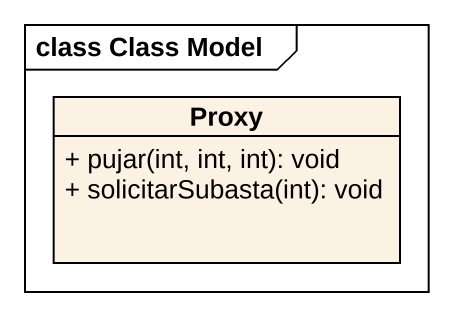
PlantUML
@startuml
mainframe class Class Model
hide circle
hide empty members
skinparam classAttributeIconSize 0
class Proxy {
  + pujar(int, int, int): void
  + solicitarSubasta(int): void
}
@enduml
